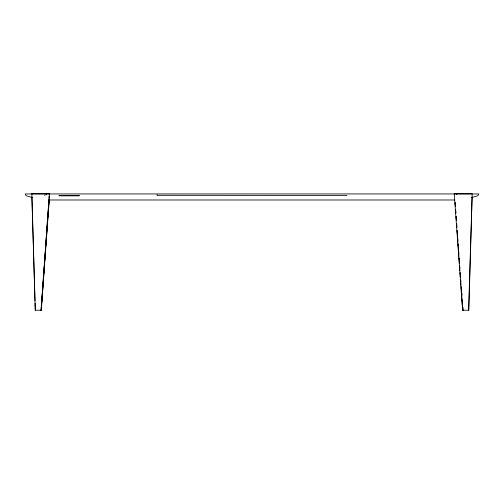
<?xml version="1.0" encoding="UTF-8"?>
<svg xmlns="http://www.w3.org/2000/svg" width="504" height="504" viewBox="0 0 504 504"><rect width="100%" height="100%" fill="white"/><g stroke="black" fill="none" stroke-linecap="round" stroke-linejoin="round"><path stroke-width="0.76" d="M157.059 194.576L157.059 195.023M49.165 198.538L49.272 196.106M472.097 196.932L468.852 310.212L462.609 310.212L454.224 193.788L472.185 193.788L468.588 310.212M41.032 310.212L49.323 193.788M41.221 310.212L48.995 200.164M41.114 310.212L49.108 200.164M49.241 200.038L41.309 310.212L35.217 310.212L31.878 193.788M346.941 195.413L157.059 195.325M478.674 194.569L477.842 195.691L471.706 197.549M46.715 194.651L45.959 194.878M44.453 195.281L45.064 195.124M31.758 193.788L49.694 193.788M25.2 193.939L478.8 193.939M48.434 199.987L454.797 199.987M32.294 197.549L26.158 195.691L25.326 194.569M456.737 194.431L456.567 193.939L456.567 194.33M455.358 205.626L455.131 202.507L455.364 206.407M455.641 209.532L455.868 212.65M456.151 216.556L456.378 219.675M456.662 223.581L456.889 226.699M457.172 230.605L457.399 233.724M457.626 236.849L457.909 240.748M458.136 243.873L458.363 246.992M458.646 250.898L458.873 254.016M459.157 257.922L459.383 261.041M459.724 265.721L459.894 268.065M460.234 272.746L460.404 275.089M460.744 279.77L460.914 282.114M461.255 286.795L461.425 289.139M461.708 293.038L461.935 296.163M462.218 300.063L462.445 303.188M462.729 307.087L462.956 310.212M461.809 293.019L461.922 294.582M462.313 300.056L462.426 301.619M462.811 307.087L463.037 310.212M455.584 209.532L455.862 213.431M456.082 216.556L456.353 220.456M456.574 223.581L456.851 227.48M457.071 230.605L457.405 235.286M457.512 236.849L457.897 242.311M458.01 243.873L458.394 249.335M458.508 250.898L458.892 256.36M458.999 257.922L459.39 263.384M459.554 265.721L459.881 270.409M460.045 272.746L460.379 277.433M460.543 279.77L460.927 285.239M461.04 286.795L462.691 310.212M31.853 196.932L34.53 284.25M34.581 285.825L35.041 300.775M35.11 303.131L35.33 310.212M79.349 195.728L59.018 195.728L79.349 195.728"/></g></svg>
